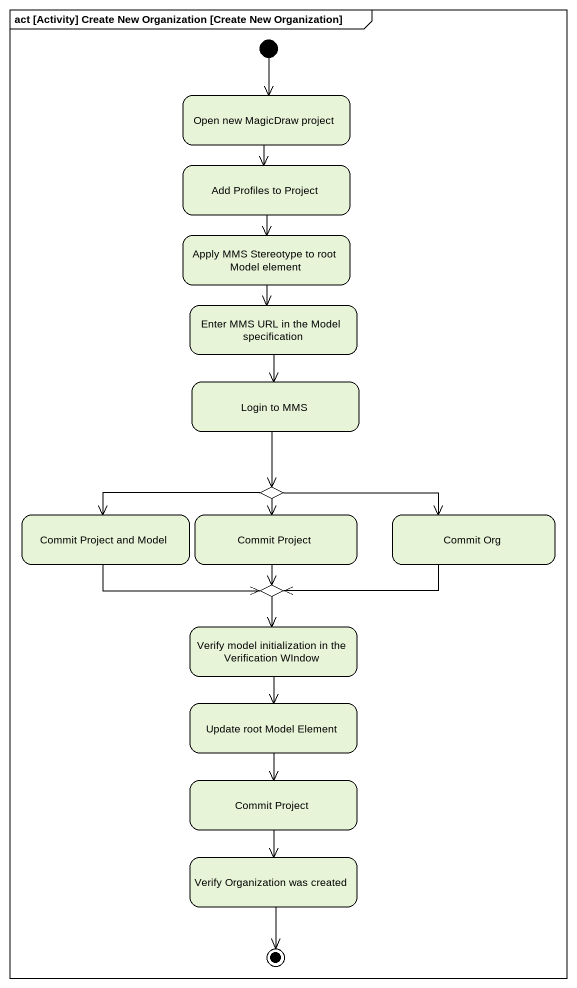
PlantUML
@startuml
mainframe act [Activity] Create New Organization [Create New Organization]
hide empty description
state "Open new MagicDraw project" as Open_new_MagicDraw_project
state "Add Profiles to Project" as Add_Profiles_to_Project
state "Apply MMS Stereotype to root Model element" as Apply_MMS_Stereotype_to
state "Enter MMS URL in the Model specification" as Enter_MMS_URL_in_the_Model
state "Login to MMS" as Login_to_MMS
state choice1 <<choice>>
state "Commit Project and Model" as Commit_Project_and_Model
state "Commit Project" as Commit_Project
state "Commit Org" as Commit_Org
state choice2 <<choice>>
state "Verify model initialization in the Verification WIndow" as Verify_model_initialization
state "Update root Model Element" as Update_root_Model_Element
state "Commit Project" as Commit_Project_2
state "Verify Organization was created" as Verify_Organization_was
[*] --> Open_new_MagicDraw_project
Open_new_MagicDraw_project --> Add_Profiles_to_Project
Add_Profiles_to_Project --> Apply_MMS_Stereotype_to
Apply_MMS_Stereotype_to --> Enter_MMS_URL_in_the_Model
Enter_MMS_URL_in_the_Model --> Login_to_MMS
Login_to_MMS --> choice1
choice1 -left-> Commit_Project_and_Model
choice1 --> Commit_Project
choice1 -right-> Commit_Org
Commit_Project_and_Model -right-> choice2
Commit_Project --> choice2
Commit_Org -left-> choice2
choice2 --> Verify_model_initialization
Verify_model_initialization --> Update_root_Model_Element
Update_root_Model_Element --> Commit_Project_2
Commit_Project_2 --> Verify_Organization_was
Verify_Organization_was --> [*]
@enduml
